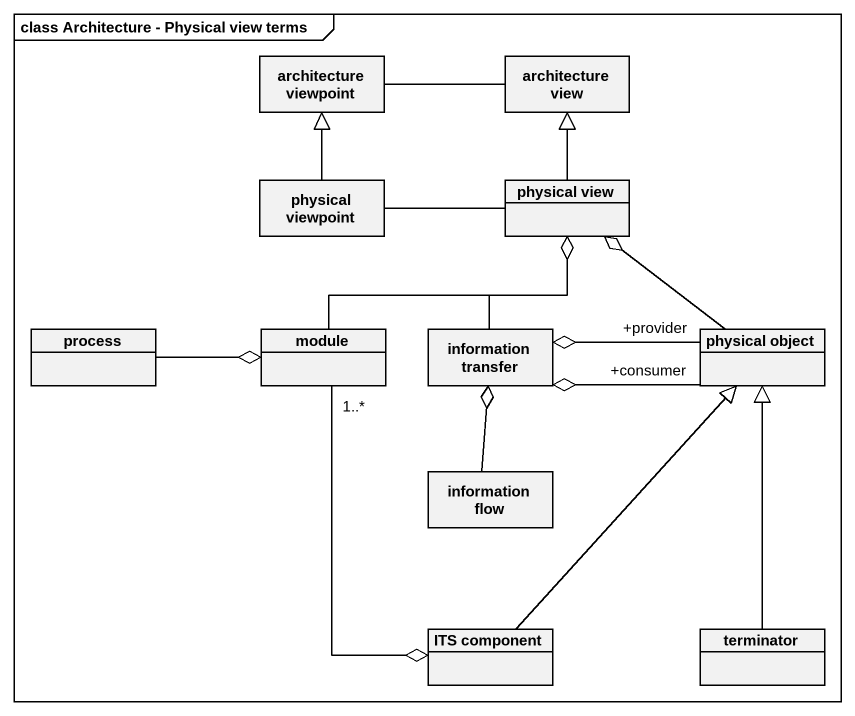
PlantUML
@startuml
mainframe class Architecture - Physical view terms
hide circle
hide empty members
class "architecture viewpoint" as architecture_viewpoint
class "architecture view" as architecture_view
class "physical viewpoint" as physical_viewpoint
class "physical view" as physical_view
class "process" as process_
class module
class "information transfer" as information_transfer
class "physical object" as physical_object
class "information flow" as information_flow
class "ITS component" as ITS_component
class terminator
architecture_viewpoint -right- architecture_view
physical_viewpoint -up-|> architecture_viewpoint
physical_viewpoint -right- physical_view
physical_view -up-|> architecture_view
process_ -right-o module
module -up-o physical_view
module "1..*" --o ITS_component
information_transfer -up-o physical_view
physical_object -up-o physical_view
physical_object "+provider" -left-o information_transfer
physical_object "+consumer" -left-o information_transfer
information_flow -up-o information_transfer
ITS_component -up-|> physical_object
terminator -up-|> physical_object
@enduml
